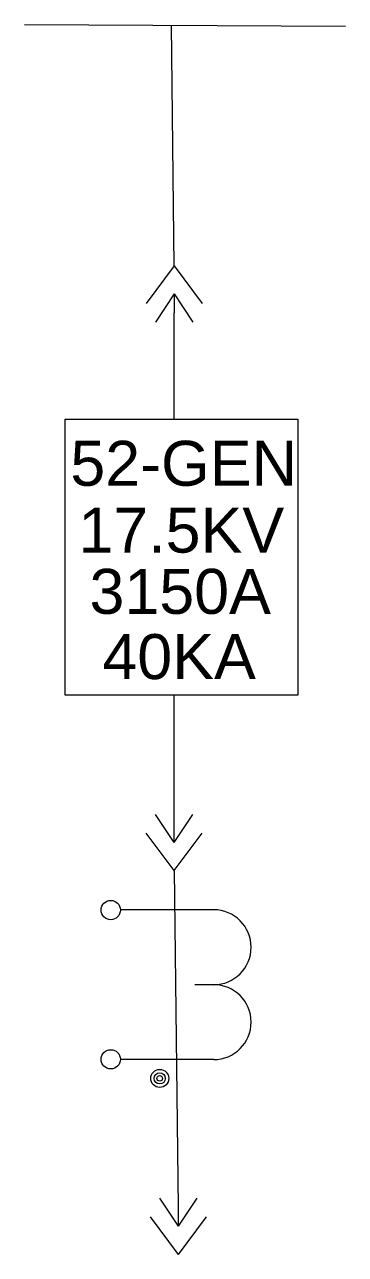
# Model space of a CAD drawing. Header units: inches. Extents: x -0.49 to 0.58, y -4.1 to 0.
import ezdxf
from ezdxf.enums import TextEntityAlignment as Align

# ---------------------------------------------------------------- set-up
doc = ezdxf.new("R2010")
doc.units = ezdxf.units.IN
doc.header["$MEASUREMENT"] = 0
doc.layers.add('SYMS', color=7, linetype='Continuous')
doc.layers.add('WIRES', color=7, linetype='Continuous')
doc.styles.get("Standard").update_dxf_attribs({"font": 'arial.ttf'})
doc.styles.add('WD', font='txt')

# ---------------------------------------------------------------- blocks, each defined once
blk = doc.blocks.new('VXF1CT')
for p, q in [((-0.3438, 0.25), (-0.0322, 0.25)), ((-0.3438, 0), (-0.2812, 0)), ((-0.3438, -0.25), (-0.0322, -0.25))]:
    blk.add_line(p, q)
for centre in [(0, 0.249), (0, -0.249)]:
    blk.add_circle(centre, 0.0322)
for centre in [(-0.3438, 0.125), (-0.3438, -0.125)]:
    blk.add_arc(centre, 0.125, 90, 270)
at = {"linetype": 'Continuous', "style": 'WD', "flags": 8}
for tag, p in [('TERM02', (-0.045, 0.267)), ('TERM01', (-0.0549, -0.2305))]:
    blk.add_attdef(tag, text='', height=0.125, dxfattribs=at).set_placement(p, align=Align.RIGHT)
at = {"style": 'WD'}
for tag, p, height, flags in [('X2TERM02', (0, 0.2812), 0.0125, 1), ('X1TERM02', (0.0322, 0.249), 0.0125, 1), ('FAMILY', (-0.1958, 0.1907), 0.01, 9), ('X1TERM01', (0.0322, -0.251), 0.0125, 1), ('X8TERM01', (0, -0.2832), 0.0125, 1)]:
    blk.add_attdef(tag, p, '', height=height, dxfattribs=dict(at, flags=flags))
at = {"linetype": 'Continuous', "style": 'WD', "flags": 9}
for tag, p in [('CAT', (-0.1708, 0.1621)), ('ASSYCODE', (-0.1709, 0.119)), ('MFG', (-0.1727, 0.1427))]:
    blk.add_attdef(tag, text='', height=0.01, dxfattribs=at).set_placement(p, align=Align.CENTER)
at = {"style": 'WD'}
blk.add_attdef('TAG1', (0.2812, 0.0312), '', height=0.125, dxfattribs=at)
blk.add_attdef('TYPE', text='', height=0.125, dxfattribs=at).set_placement((-0.0469, -0.0469), align=Align.CENTER)
at = {"style": 'WD', "width": 0.7}
blk.add_attdef('RATING1', (0.2812, -0.125), '', height=0.125, dxfattribs=at)
for tag, p in [('INST', (-0.2271, -0.4219)), ('LOC', (-0.2005, -0.601)), ('DESC1', (-0.2005, -0.7573)), ('DESC2', (-0.2005, -0.9135))]:
    blk.add_attdef(tag, text='', height=0.125, dxfattribs=at).set_placement(p, align=Align.CENTER)
blk = doc.blocks.new('WDDOT')
for radius in [0.03, 0.0187, 0.00929]:
    blk.add_circle((0, 0), radius)
blk = doc.blocks.new('VCN1PJ')
for p, q in [((0, 0.0625), (-0.0938, -0.0625)), ((0, 0.0625), (0.0938, -0.0625)), ((0, -0.0312), (-0.0625, -0.125)), ((0, -0.0312), (0.0625, -0.125)), ((0, -0.0312), (0, -0.0938))]:
    blk.add_line(p, q)
at = {"style": 'WD', "width": 0.7}
for tag, p in [('INST', (0.2292, 0.8498)), ('LOC', (-0.0625, 0.6802)), ('DESC1', (-0.0625, 0.5105)), ('DESC2', (-0.0625, 0.3543))]:
    blk.add_attdef(tag, text='', height=0.125, dxfattribs=at).set_placement(p, align=Align.RIGHT)
at = {"style": 'WD'}
blk.add_attdef('TAG1', text='', height=0.125, dxfattribs=at).set_placement((-0.0625, 0.0938), align=Align.RIGHT)
at = {"linetype": 'Continuous', "style": 'WD', "flags": 8}
blk.add_attdef('TERM02', (0.047, 0.0625), '', height=0.125, dxfattribs=at)
at = {"style": 'WD'}
for tag, p, height, flags in [('WDBLKNAM', (-0.1317, 0.045), 0.01, 9), ('FAMILY', (-0.1317, 0.0637), 0.01, 9), ('X2TERM02', (0, 0.0625), 0.0125, 1), ('X2TERMDESC02', (0.0261, 0.0416), 0.01, 1), ('X8TERM01', (0, -0.0938), 0.0125, 1), ('X8TERMDESC01', (0.0131, -0.1146), 0.01, 1)]:
    blk.add_attdef(tag, p, '', height=height, dxfattribs=dict(at, flags=flags))
at = {"linetype": 'Continuous', "style": 'WD', "flags": 9}
for tag, p in [('MFG', (-0.1086, 0)), ('CAT', (-0.1067, 0.0195)), ('ASSYCODE', (-0.1091, -0.0139))]:
    blk.add_attdef(tag, text='', height=0.01, dxfattribs=at).set_placement(p, align=Align.CENTER)
at = {"style": 'WD'}
for tag, p in [('X4LINK', (-0.125, -0.0625)), ('X1LINK', (0.125, -0.0625))]:
    blk.add_attdef(tag, p, '', height=0.01, dxfattribs=at)
at = {"linetype": 'Continuous', "style": 'WD', "flags": 8}
blk.add_attdef('TERM01', text='', height=0.125, dxfattribs=at).set_placement((0.047, -0.1562), align=Align.TOP_LEFT)

msp = doc.modelspace()

# ---------------------------------------------------------------- linework, layer by layer
for p, q in [((-0.4899, 0.0023), (0.5818, -0.0027)), ((0, 0.0004), (0.009, -0.8035)), ((0.024, -3.9445), (0.0108, -2.8185))]:
    msp.add_line(p, q)
at = {"color": 7, "ltscale": 0.2}
msp.add_lwpolyline([(0.4226, -2.2352), (-0.354, -2.2352), (-0.354, -1.3145), (0.4226, -1.3145)], close=True, dxfattribs=at)
at = {"layer": 'WIRES', "color": 7, "ltscale": 0.2}
for p, q in [((0.0096, -1.3145), (0.0096, -0.9589)), ((0.0096, -2.664), (0.0096, -2.2352))]:
    msp.add_line(p, q, dxfattribs=at)

# ---------------------------------------------------------------- block references
at = {"layer": 'SYMS', "color": 7, "ltscale": 0.2, "xscale": -1}
msp.add_blockref('VCN1PJ', (0.0096, -0.8652), dxfattribs=at)
at = {"layer": 'SYMS', "color": 7, "ltscale": 0.2, "rotation": 180}
for name, p in [('VCN1PJ', (0.0096, -2.7577)), ('VXF1CT', (-0.2021, -3.2007)), ('WDDOT', (-0.0385, -3.5133))]:
    msp.add_blockref(name, p, dxfattribs=at)
at = {"layer": 'SYMS', "color": 7, "ltscale": 0.2, "xscale": -1, "rotation": 180}
msp.add_blockref('VCN1PJ', (0.0242, -4.038), dxfattribs=at)

# ---------------------------------------------------------------- texts
for tag, p in [('52-GEN', (-0.337, -1.5363)), ('17.5KV', (-0.3101, -1.7593)), ('3150A', (-0.273, -1.9635)), ('40KA', (-0.2299, -2.1812))]:
    msp.add_attdef(tag, p, '', height=0.15)

doc.saveas('drawing.dxf')
